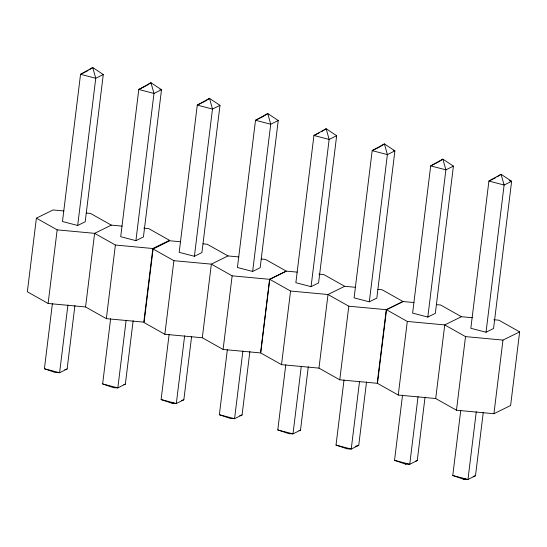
<?xml version="1.0" encoding="UTF-8"?>
<svg xmlns="http://www.w3.org/2000/svg" width="547" height="547" viewBox="0 0 547 547"><rect width="100%" height="100%" fill="white"/><g stroke="black" fill="none" stroke-linecap="round" stroke-linejoin="round"><path stroke-width="0.82" d="M63.89 210.964L53.073 209.952L36.389 218.164L27.35 291.777L48.122 303.469L85.571 306.956L106.344 318.648L143.799 322.128L152.832 248.516L169.515 240.311L148.743 228.619L143.752 228.154M48.122 303.469L57.161 229.856L36.389 218.164M74.918 305.534L67.131 368.993L59.609 372.712L55.268 372.5L44.403 368.753L52.403 303.606M67.917 305.021L59.609 372.712L44.403 368.753M77.681 225.487L95.759 78.262L92.723 67.534L80.553 74.303L62.474 221.528L77.681 225.487L85.202 221.767L103.28 74.542L92.723 67.534L89.4 69.715M85.571 306.956L94.61 233.343L111.294 225.132L122.111 226.137M106.344 318.648L115.383 245.035L94.61 233.343L57.161 229.856M133.14 320.713L125.352 384.172L117.831 387.885L113.489 387.679L102.624 383.932L110.624 318.778M126.138 320.2L117.831 387.885L102.624 383.932M135.909 240.659L153.98 93.434L150.945 82.713L138.781 89.482L120.702 236.707L135.909 240.659L143.43 236.947L161.502 89.722L150.945 82.713L146.302 85.763M180.578 241.767L169.761 240.762L153.105 248.981L144.066 322.593L164.859 334.285L202.308 337.759L223.101 349.451L260.55 352.924L269.589 279.312L286.245 271.1L265.452 259.408L261.295 259.018M164.859 334.285L173.891 260.673L153.105 248.981M191.628 336.337L183.84 399.795L176.325 403.515L172.086 403.269L161.119 399.563L169.119 334.408M184.64 335.824L176.325 403.515L161.119 399.563M194.404 256.29L212.482 109.065L209.515 98.378L197.269 105.113L179.19 252.338L194.404 256.29L201.911 252.57L219.99 105.345L209.515 98.378L204.783 101.393M202.308 337.759L211.347 264.146L228.003 255.928L238.82 256.933M223.101 349.451L232.14 275.838L211.347 264.146L173.891 260.673M249.87 351.502L242.082 414.961L234.567 418.681L230.328 418.434L219.361 414.729L227.361 349.581M242.882 350.996L234.567 418.681L219.361 414.729M252.646 271.456L270.724 124.231L267.757 113.544L255.511 120.278L237.432 267.504L252.646 271.456L260.16 267.736L278.232 120.511L267.757 113.544L263.025 116.559L255.511 120.278L270.724 124.231L278.232 120.511M297.247 272.132L286.423 271.127L269.767 279.346L260.728 352.959L281.52 364.651L318.969 368.124L339.762 379.816L377.211 383.29L386.25 309.677L402.913 301.465L382.121 289.773L377.956 289.384M281.52 364.651L290.56 291.038L269.767 279.346M308.296 366.702L300.501 430.161L292.994 433.88L288.754 433.634L277.78 429.928L285.78 364.781M301.301 366.196L292.994 433.88L277.78 429.928M311.065 286.655L329.144 139.43L326.176 128.743L313.937 135.478L295.859 282.703L311.065 286.655L318.58 282.936L336.658 135.711L326.176 128.743L321.445 131.759M318.969 368.124L328.009 294.512L344.672 286.293L355.488 287.298M339.762 379.816L348.801 306.204L328.009 294.512L290.56 291.038M366.538 381.874L358.743 445.333L351.236 449.053L346.996 448.8L336.022 445.094L344.022 379.946M359.543 381.362L351.236 449.053L336.022 445.094M369.307 301.821L387.385 154.596L384.418 143.909L372.179 150.644L354.1 297.869L369.307 301.821L376.821 298.108L394.9 150.876L384.418 143.909L379.686 146.924L372.179 150.644L387.385 154.596L394.9 150.876L393.3 150.466M414.024 302.539L403.201 301.534L386.524 309.746L377.485 383.358L398.257 395.05L435.706 398.531L456.478 410.223L493.927 413.71L510.611 405.498L519.65 331.885L498.878 320.193L493.886 319.728M398.257 395.05L407.296 321.438L386.524 309.746M425.053 397.115L417.258 460.574L409.737 464.287L405.402 464.075L394.531 460.335L402.53 395.18M418.052 396.596L409.737 464.287L394.531 460.335M427.816 317.062L445.894 169.837L442.858 159.115L430.687 165.885L412.609 313.11L427.816 317.062L435.337 313.349L453.415 166.124L442.858 159.115L438.872 161.727M435.706 398.531L444.745 324.918L461.429 316.713L472.246 317.718M456.478 410.223L465.518 336.61L444.745 324.918L407.296 321.438M483.274 412.288L475.487 475.746L467.965 479.466L463.624 479.254L452.759 475.507L460.759 410.359M476.273 411.775L467.965 479.466L452.759 475.507M486.037 332.241L504.115 185.016L501.079 174.288L488.909 181.057L470.837 328.282L486.037 332.241L493.558 328.521L511.636 181.296L501.079 174.288L497.093 176.907M493.927 413.71L502.966 340.097L519.65 331.885M204.031 101.763L197.269 105.113L212.482 109.065L219.99 105.345M319.188 132.873L313.937 135.478L329.144 139.43L336.658 135.711M88.074 70.59L80.553 74.303L95.759 78.262L103.28 74.542M145.55 86.132L138.781 89.482L153.98 93.434L161.502 89.722L159.902 89.305M438.209 162.165L430.687 165.885L445.894 169.837L453.415 166.124M495.678 177.713L488.909 181.057L504.115 185.016L511.636 181.296L509.236 180.674M64.758 369.697L67.131 368.993M123.772 384.637L125.352 384.172M172.086 403.269L173.652 402.804M181.488 400.493L183.84 399.795M239.73 415.658L242.082 414.961M298.935 430.626L300.501 430.161M355.612 446.256L358.743 445.333M405.402 464.075L406.982 463.61M415.679 461.039L417.258 460.574M463.624 479.254L465.203 478.789M473.114 476.451L475.487 475.746M86.358 213.05L90.522 213.439L111.294 225.132M203.053 243.853L207.21 244.235L228.003 255.928M115.383 245.035L152.832 248.516M318.88 274.143L323.879 274.608L344.672 286.293M232.14 275.838L269.589 279.312M436.492 304.631L440.656 305.014L461.429 316.713M348.801 306.204L386.25 309.677M465.518 336.61L502.966 340.097"/></g></svg>
